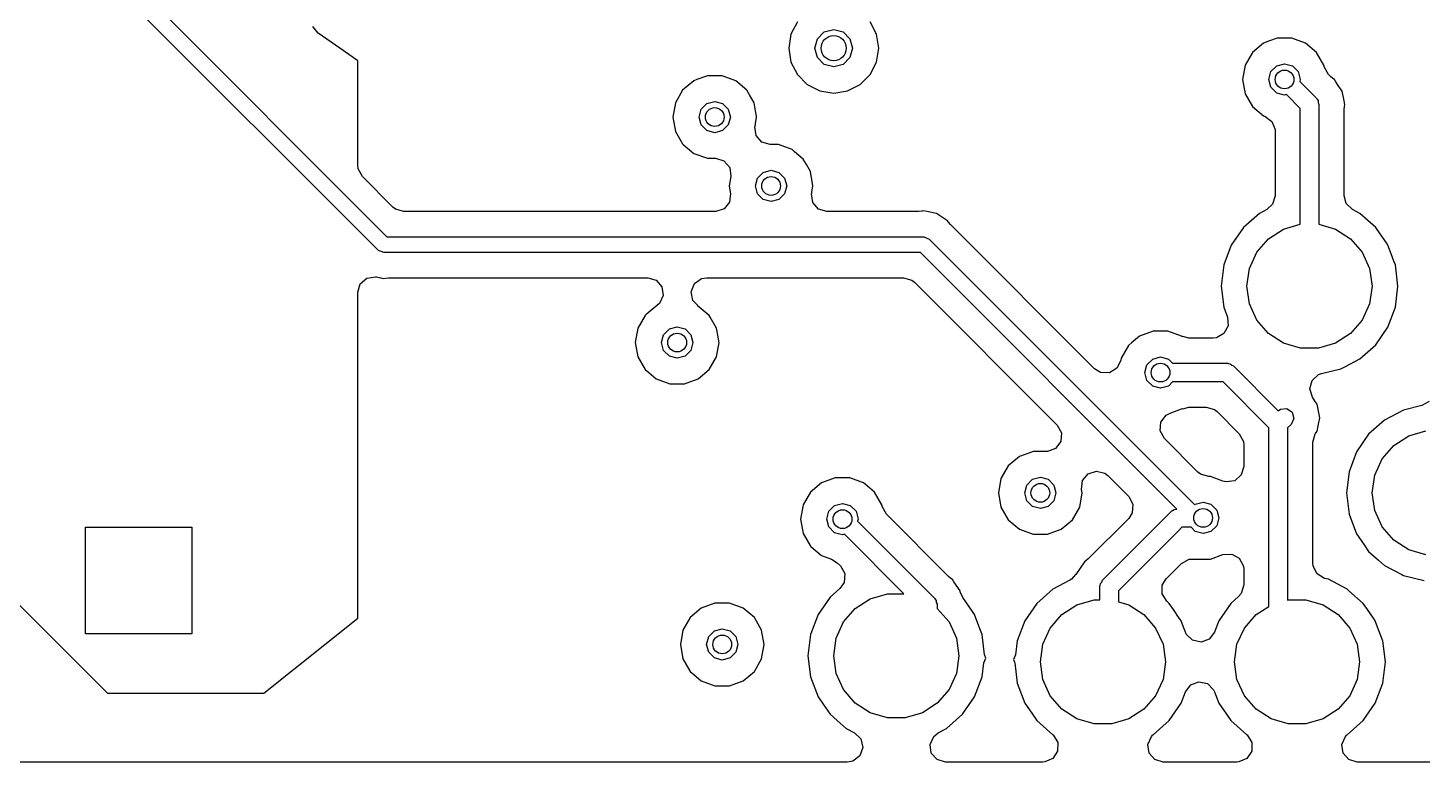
# Model space of a CAD drawing. Extents: x 4.55 to 6.09, y -4.28 to -3.52.
# Drawn here: x 5.1876 to 5.6259, y -4.2795 to -4.0487 of the extents above; entities that cross this region are included whole.
import ezdxf

# ---------------------------------------------------------------- set-up
doc = ezdxf.new("R2010")
doc.units = 0
doc.header["$MEASUREMENT"] = 0
doc.layers.add('BLACK', color=7, linetype='CONTINUOUS')

msp = doc.modelspace()

# ---------------------------------------------------------------- linework, layer by layer
at = {"layer": 'BLACK', "linetype": 'CONTINUOUS'}
for p, q in [((5.29768, -4.11864), (5.15807, -3.97903)), ((5.16234, -3.97623), (5.30048, -4.11437)), ((5.27887, -4.05043), (5.27715, -4.04829)), ((5.42951, -4.04681), (5.42751, -4.05075)), ((5.43583, -4.05217), (5.43799, -4.05)), ((5.43799, -4.05), (5.44094, -4.04921)), ((5.44094, -4.04921), (5.4439, -4.05)), ((5.4439, -4.05), (5.44606, -4.05217)), ((5.45438, -4.05075), (5.45238, -4.04681)), ((5.28565, -4.05512), (5.27887, -4.05043)), ((5.42751, -4.05075), (5.42681, -4.05512)), ((5.43504, -4.05512), (5.43583, -4.05217)), ((5.44606, -4.05217), (5.44685, -4.05512)), ((5.45508, -4.05512), (5.45438, -4.05075)), ((5.57609, -4.05355), (5.57259, -4.05649)), ((5.57799, -4.05286), (5.57609, -4.05355)), ((5.58039, -4.05199), (5.57799, -4.05286)), ((5.58496, -4.05199), (5.58039, -4.05199)), ((5.58926, -4.05355), (5.58496, -4.05199)), ((5.59277, -4.05649), (5.58926, -4.05355)), ((5.58926, -4.05355), (5.58926, -4.05355)), ((5.29134, -4.05906), (5.28565, -4.05512)), ((5.29134, -4.09204), (5.29134, -4.05906)), ((5.29134, -4.05906), (5.29134, -4.05906)), ((5.42681, -4.05512), (5.42681, -4.05512)), ((5.42681, -4.05512), (5.42751, -4.05948)), ((5.43583, -4.05807), (5.43504, -4.05512)), ((5.43799, -4.06023), (5.43583, -4.05807)), ((5.44606, -4.05807), (5.4439, -4.06023)), ((5.44685, -4.05512), (5.44606, -4.05807)), ((5.45438, -4.05948), (5.45508, -4.05512)), ((5.45508, -4.05512), (5.45508, -4.05512)), ((5.57259, -4.05649), (5.5703, -4.06046)), ((5.57259, -4.05649), (5.57259, -4.05649)), ((5.59506, -4.06046), (5.59277, -4.05649)), ((5.59277, -4.05649), (5.59277, -4.05649)), ((5.59277, -4.05649), (5.59277, -4.05649)), ((5.59277, -4.05649), (5.59277, -4.05649)), ((5.59277, -4.05649), (5.59277, -4.05649)), ((5.42751, -4.05948), (5.42951, -4.06342)), ((5.42951, -4.06342), (5.43264, -4.06655)), ((5.44094, -4.06102), (5.43799, -4.06023)), ((5.4439, -4.06023), (5.44094, -4.06102)), ((5.44925, -4.06655), (5.45238, -4.06342)), ((5.45238, -4.06342), (5.45438, -4.05948)), ((5.45438, -4.05948), (5.45438, -4.05948)), ((5.45438, -4.05948), (5.45438, -4.05948)), ((5.5703, -4.06046), (5.5695, -4.06496)), ((5.5703, -4.06046), (5.5703, -4.06046)), ((5.57776, -4.06496), (5.57842, -4.0625)), ((5.57842, -4.0625), (5.58022, -4.0607)), ((5.58022, -4.0607), (5.58268, -4.06004)), ((5.58268, -4.06004), (5.58514, -4.0607)), ((5.58514, -4.0607), (5.58694, -4.0625)), ((5.58694, -4.0625), (5.5876, -4.06496)), ((5.59512, -4.06081), (5.59506, -4.06046)), ((5.59506, -4.06046), (5.59506, -4.06046)), ((5.59516, -4.061), (5.59512, -4.06081)), ((5.59647, -4.06342), (5.59516, -4.061)), ((5.59713, -4.06407), (5.59647, -4.06342)), ((5.39696, -4.06536), (5.39345, -4.0683)), ((5.39792, -4.06501), (5.39696, -4.06536)), ((5.40126, -4.0638), (5.39792, -4.06501)), ((5.40583, -4.0638), (5.40126, -4.0638)), ((5.41013, -4.06536), (5.40583, -4.0638)), ((5.41079, -4.06592), (5.41013, -4.06536)), ((5.41363, -4.0683), (5.41079, -4.06592)), ((5.43264, -4.06655), (5.43658, -4.06856)), ((5.44531, -4.06856), (5.44925, -4.06655)), ((5.5695, -4.06496), (5.5695, -4.06496)), ((5.5695, -4.06496), (5.5703, -4.06947)), ((5.57842, -4.06742), (5.57776, -4.06496)), ((5.58022, -4.06922), (5.57842, -4.06742)), ((5.5876, -4.06496), (5.58744, -4.06555)), ((5.58744, -4.06555), (5.59264, -4.07075)), ((5.59787, -4.06468), (5.59713, -4.06407)), ((5.59837, -4.06501), (5.59787, -4.06468)), ((5.59884, -4.06572), (5.59837, -4.06501)), ((5.59837, -4.06501), (5.59837, -4.06501)), ((5.59837, -4.06501), (5.59837, -4.06501)), ((5.59837, -4.06501), (5.59837, -4.06501)), ((5.59957, -4.06681), (5.59884, -4.06572)), ((5.59884, -4.06572), (5.59884, -4.06572)), ((5.59884, -4.06572), (5.59884, -4.06572)), ((5.60077, -4.0686), (5.59957, -4.06681)), ((5.39345, -4.0683), (5.39117, -4.07227)), ((5.39345, -4.0683), (5.39345, -4.0683)), ((5.40108, -4.07251), (5.40354, -4.07185)), ((5.40354, -4.07185), (5.406, -4.07251)), ((5.41451, -4.06982), (5.41363, -4.0683)), ((5.41363, -4.0683), (5.41363, -4.0683)), ((5.41363, -4.0683), (5.41363, -4.0683)), ((5.41363, -4.0683), (5.41363, -4.0683)), ((5.41363, -4.0683), (5.41363, -4.0683)), ((5.41592, -4.07227), (5.41451, -4.06982)), ((5.43658, -4.06856), (5.44094, -4.06925)), ((5.44094, -4.06925), (5.44531, -4.06856)), ((5.44094, -4.06925), (5.44094, -4.06925)), ((5.44094, -4.06925), (5.44094, -4.06925)), ((5.44531, -4.06856), (5.44531, -4.06856)), ((5.44531, -4.06856), (5.44531, -4.06856)), ((5.5703, -4.06947), (5.5703, -4.06947)), ((5.5703, -4.06947), (5.57259, -4.07343)), ((5.58268, -4.06988), (5.58022, -4.06922)), ((5.58327, -4.06972), (5.58268, -4.06988)), ((5.5876, -4.07406), (5.58327, -4.06972)), ((5.59264, -4.07075), (5.59274, -4.0709)), ((5.59274, -4.0709), (5.59281, -4.07094)), ((5.59281, -4.07094), (5.59286, -4.07106)), ((5.59286, -4.07106), (5.59323, -4.07159)), ((5.59323, -4.07159), (5.59328, -4.07223)), ((5.60138, -4.0717), (5.60077, -4.0686)), ((5.60077, -4.0686), (5.60077, -4.0686)), ((5.60161, -4.07283), (5.60138, -4.0717)), ((5.60138, -4.0717), (5.60138, -4.0717)), ((5.39117, -4.07227), (5.39037, -4.07677)), ((5.39117, -4.07227), (5.39117, -4.07227)), ((5.39862, -4.07677), (5.39928, -4.07431)), ((5.39928, -4.07431), (5.40108, -4.07251)), ((5.406, -4.07251), (5.40781, -4.07431)), ((5.40781, -4.07431), (5.40846, -4.07677)), ((5.41637, -4.0748), (5.41592, -4.07227)), ((5.41667, -4.07651), (5.41637, -4.0748)), ((5.41672, -4.07677), (5.41667, -4.07651)), ((5.57259, -4.07343), (5.57259, -4.07343)), ((5.57259, -4.07343), (5.57474, -4.07523)), ((5.57474, -4.07523), (5.57609, -4.07637)), ((5.57609, -4.07637), (5.57649, -4.07651)), ((5.57649, -4.07651), (5.57871, -4.07815)), ((5.5876, -4.11048), (5.5876, -4.07406)), ((5.59328, -4.07223), (5.5935, -4.07283)), ((5.5935, -4.07283), (5.5935, -4.11048)), ((5.6014, -4.07438), (5.60149, -4.07343)), ((5.6014, -4.10152), (5.6014, -4.07438)), ((5.60149, -4.07343), (5.60161, -4.07283)), ((5.39037, -4.07677), (5.39037, -4.07677)), ((5.39037, -4.07677), (5.39117, -4.08128)), ((5.39928, -4.07923), (5.39862, -4.07677)), ((5.40108, -4.08103), (5.39928, -4.07923)), ((5.40781, -4.07923), (5.406, -4.08103)), ((5.40846, -4.07677), (5.40781, -4.07923)), ((5.41617, -4.07988), (5.4162, -4.07972)), ((5.41656, -4.0826), (5.41617, -4.07988)), ((5.4162, -4.07972), (5.41647, -4.07817)), ((5.41647, -4.07817), (5.41672, -4.07677)), ((5.57871, -4.07815), (5.57969, -4.08072)), ((5.57969, -4.08072), (5.5797, -4.0811)), ((5.39117, -4.08128), (5.39117, -4.08128)), ((5.39117, -4.08128), (5.39345, -4.08524)), ((5.39345, -4.08524), (5.39345, -4.08524)), ((5.39345, -4.08524), (5.39358, -4.08535)), ((5.39358, -4.08535), (5.39696, -4.08818)), ((5.40354, -4.08169), (5.40108, -4.08103)), ((5.406, -4.08103), (5.40354, -4.08169)), ((5.41836, -4.08468), (5.41656, -4.0826)), ((5.421, -4.08545), (5.41836, -4.08468)), ((5.5797, -4.0811), (5.5797, -4.10152)), ((5.39696, -4.08818), (5.40126, -4.08974)), ((5.40126, -4.08974), (5.40126, -4.08974)), ((5.40126, -4.08974), (5.4038, -4.08974)), ((5.4038, -4.08974), (5.40644, -4.09052)), ((5.42355, -4.08545), (5.421, -4.08545)), ((5.42785, -4.08702), (5.42355, -4.08545)), ((5.42861, -4.08766), (5.42785, -4.08702)), ((5.43135, -4.08996), (5.42861, -4.08766)), ((5.29145, -4.09308), (5.29134, -4.09204)), ((5.29277, -4.09549), (5.29145, -4.09308)), ((5.40644, -4.09052), (5.40824, -4.0926)), ((5.40824, -4.0926), (5.40863, -4.09532)), ((5.4188, -4.09416), (5.42126, -4.0935)), ((5.42126, -4.0935), (5.42372, -4.09416)), ((5.43235, -4.0917), (5.43135, -4.08996)), ((5.43135, -4.08996), (5.43135, -4.08996)), ((5.43364, -4.09392), (5.43235, -4.0917)), ((5.43443, -4.09843), (5.43364, -4.09392)), ((5.30232, -4.10505), (5.29277, -4.09549)), ((5.40861, -4.09547), (5.40809, -4.09843)), ((5.40809, -4.09843), (5.40843, -4.10038)), ((5.40863, -4.09532), (5.40861, -4.09547)), ((5.41634, -4.09843), (5.417, -4.09596)), ((5.417, -4.10089), (5.41634, -4.09843)), ((5.417, -4.09596), (5.4188, -4.09416)), ((5.42372, -4.09416), (5.42552, -4.09596)), ((5.42552, -4.09596), (5.42618, -4.09843)), ((5.42618, -4.09843), (5.42552, -4.10089)), ((5.43409, -4.10038), (5.43443, -4.09843)), ((5.4085, -4.10075), (5.40819, -4.10348)), ((5.40843, -4.10038), (5.4085, -4.10075)), ((5.4188, -4.10269), (5.417, -4.10089)), ((5.42126, -4.10335), (5.4188, -4.10269)), ((5.42372, -4.10269), (5.42126, -4.10335)), ((5.42552, -4.10089), (5.42372, -4.10269)), ((5.434, -4.1009), (5.43402, -4.10075)), ((5.43439, -4.10362), (5.434, -4.1009)), ((5.43402, -4.10075), (5.43409, -4.10038)), ((5.5797, -4.10152), (5.57893, -4.10416)), ((5.60203, -4.10393), (5.6014, -4.10152)), ((5.30313, -4.1057), (5.30232, -4.10505)), ((5.30577, -4.10648), (5.30313, -4.1057)), ((5.40369, -4.10648), (5.30577, -4.10648)), ((5.40384, -4.10647), (5.40369, -4.10648)), ((5.40646, -4.10562), (5.40384, -4.10647)), ((5.40819, -4.10348), (5.40646, -4.10562)), ((5.43619, -4.1057), (5.43439, -4.10362)), ((5.43883, -4.10648), (5.43619, -4.1057)), ((5.46773, -4.10648), (5.43883, -4.10648)), ((5.46868, -4.10638), (5.46773, -4.10648)), ((5.46888, -4.10634), (5.46868, -4.10638)), ((5.46923, -4.10627), (5.46888, -4.10634)), ((5.47026, -4.10648), (5.46923, -4.10627)), ((5.46923, -4.10627), (5.46923, -4.10627)), ((5.47329, -4.10708), (5.47026, -4.10648)), ((5.47026, -4.10648), (5.47026, -4.10648)), ((5.47673, -4.10938), (5.47329, -4.10708)), ((5.47329, -4.10708), (5.47329, -4.10708)), ((5.57477, -4.10706), (5.57141, -4.11003)), ((5.57709, -4.10584), (5.57477, -4.10706)), ((5.57893, -4.10416), (5.57709, -4.10584)), ((5.60401, -4.10584), (5.60203, -4.10393)), ((5.60633, -4.10706), (5.60401, -4.10584)), ((5.61135, -4.1115), (5.60633, -4.10706)), ((5.47703, -4.10983), (5.47673, -4.10938)), ((5.47673, -4.10938), (5.47673, -4.10938)), ((5.47704, -4.10984), (5.47703, -4.10983)), ((5.47765, -4.11058), (5.47704, -4.10984)), ((5.52294, -4.15588), (5.47765, -4.11058)), ((5.56976, -4.1115), (5.56595, -4.11701)), ((5.57141, -4.11003), (5.56976, -4.1115)), ((5.58237, -4.11202), (5.5876, -4.11048)), ((5.5935, -4.11048), (5.59873, -4.11202)), ((5.61271, -4.11347), (5.61135, -4.1115)), ((5.30048, -4.11437), (5.46923, -4.11437)), ((5.46923, -4.11437), (5.471, -4.1151)), ((5.471, -4.1151), (5.55451, -4.19861)), ((5.57399, -4.11928), (5.57766, -4.11504)), ((5.57766, -4.11504), (5.58237, -4.11202)), ((5.59873, -4.11202), (5.60344, -4.11504)), ((5.60344, -4.11504), (5.60711, -4.11928)), ((5.61469, -4.11635), (5.61271, -4.11347)), ((5.29783, -4.1187), (5.29768, -4.11864)), ((5.29945, -4.11937), (5.29783, -4.1187)), ((5.4682, -4.11937), (5.29945, -4.11937)), ((5.54879, -4.19996), (5.4682, -4.11937)), ((5.56595, -4.11701), (5.56358, -4.12327)), ((5.57166, -4.12438), (5.57399, -4.11928)), ((5.60711, -4.11928), (5.60944, -4.12438)), ((5.61515, -4.11701), (5.61469, -4.11635)), ((5.6162, -4.11978), (5.61515, -4.11701)), ((5.61707, -4.12207), (5.6162, -4.11978)), ((5.56358, -4.12327), (5.56277, -4.12992)), ((5.56358, -4.12327), (5.56358, -4.12327)), ((5.57087, -4.12992), (5.57166, -4.12438)), ((5.60944, -4.12438), (5.61024, -4.12992)), ((5.61753, -4.12327), (5.61707, -4.12207)), ((5.61833, -4.12992), (5.61753, -4.12327)), ((5.29134, -4.1318), (5.29211, -4.12916)), ((5.29211, -4.12916), (5.29419, -4.12736)), ((5.29419, -4.12736), (5.29692, -4.12697)), ((5.29692, -4.12697), (5.29717, -4.12701)), ((5.29717, -4.12701), (5.29842, -4.12726)), ((5.29842, -4.12726), (5.29842, -4.12726)), ((5.29842, -4.12726), (5.29866, -4.12731)), ((5.29866, -4.12731), (5.29866, -4.12731)), ((5.29866, -4.12731), (5.29945, -4.12747)), ((5.29945, -4.12747), (5.3, -4.12736)), ((5.3, -4.12736), (5.30095, -4.12726)), ((5.30095, -4.12726), (5.38246, -4.12726)), ((5.38246, -4.12726), (5.3851, -4.12804)), ((5.3851, -4.12804), (5.3869, -4.13012)), ((5.39615, -4.13168), (5.39717, -4.12913)), ((5.39717, -4.12913), (5.39941, -4.12753)), ((5.39941, -4.12753), (5.40101, -4.12726)), ((5.40101, -4.12726), (5.4629, -4.12726)), ((5.4629, -4.12726), (5.46554, -4.12804)), ((5.46554, -4.12804), (5.46636, -4.12869)), ((5.46636, -4.12869), (5.51124, -4.17358)), ((5.29134, -4.23425), (5.29134, -4.1318)), ((5.38729, -4.13284), (5.38615, -4.13534)), ((5.3869, -4.13012), (5.38729, -4.13284)), ((5.39667, -4.13438), (5.39615, -4.13168)), ((5.56277, -4.12992), (5.56358, -4.13657)), ((5.57166, -4.13547), (5.57087, -4.12992)), ((5.61024, -4.12992), (5.60944, -4.13547)), ((5.61753, -4.13657), (5.61833, -4.12992)), ((5.38515, -4.13623), (5.38203, -4.13884)), ((5.38547, -4.13596), (5.38515, -4.13623)), ((5.38515, -4.13623), (5.38515, -4.13623)), ((5.38615, -4.13534), (5.38544, -4.13592)), ((5.38544, -4.13592), (5.38547, -4.13596)), ((5.39807, -4.13586), (5.39667, -4.13438)), ((5.39799, -4.13596), (5.39807, -4.13586)), ((5.40182, -4.13917), (5.39799, -4.13596)), ((5.56358, -4.13657), (5.56358, -4.13657)), ((5.56358, -4.13657), (5.56474, -4.13963)), ((5.57399, -4.14056), (5.57166, -4.13547)), ((5.60944, -4.13547), (5.60711, -4.14056)), ((5.61515, -4.14283), (5.61753, -4.13657)), ((5.38164, -4.13917), (5.37935, -4.14313)), ((5.38203, -4.13884), (5.38164, -4.13917)), ((5.38164, -4.13917), (5.38164, -4.13917)), ((5.40209, -4.13963), (5.40182, -4.13917)), ((5.40182, -4.13917), (5.40182, -4.13917)), ((5.40182, -4.13917), (5.40182, -4.13917)), ((5.40182, -4.13917), (5.40182, -4.13917)), ((5.40182, -4.13917), (5.40182, -4.13917)), ((5.40411, -4.14313), (5.40209, -4.13963)), ((5.56474, -4.13963), (5.56495, -4.14237)), ((5.57766, -4.1448), (5.57399, -4.14056)), ((5.60711, -4.14056), (5.60344, -4.1448)), ((5.37935, -4.14313), (5.37856, -4.14764)), ((5.37935, -4.14313), (5.37935, -4.14313)), ((5.38681, -4.14764), (5.38747, -4.14518)), ((5.38747, -4.14518), (5.38927, -4.14338)), ((5.38927, -4.14338), (5.39173, -4.14272)), ((5.39173, -4.14272), (5.39419, -4.14338)), ((5.39419, -4.14338), (5.39599, -4.14518)), ((5.39599, -4.14518), (5.39665, -4.14764)), ((5.40459, -4.14582), (5.40411, -4.14313)), ((5.40483, -4.14721), (5.40459, -4.14582)), ((5.53711, -4.14568), (5.53461, -4.14778)), ((5.54141, -4.14411), (5.53711, -4.14568)), ((5.54599, -4.14411), (5.54141, -4.14411)), ((5.55029, -4.14568), (5.54599, -4.14411)), ((5.55069, -4.14582), (5.55029, -4.14568)), ((5.55029, -4.14568), (5.55029, -4.14568)), ((5.55072, -4.14574), (5.55069, -4.14582)), ((5.55257, -4.14624), (5.55072, -4.14574)), ((5.56017, -4.14624), (5.55257, -4.14624)), ((5.56124, -4.14612), (5.56017, -4.14624)), ((5.56364, -4.14479), (5.56124, -4.14612)), ((5.56495, -4.14237), (5.56364, -4.14479)), ((5.58237, -4.14783), (5.57766, -4.1448)), ((5.60344, -4.1448), (5.59873, -4.14783)), ((5.61135, -4.14834), (5.61515, -4.14283)), ((5.37856, -4.14764), (5.37856, -4.14764)), ((5.37856, -4.14764), (5.37935, -4.15214)), ((5.38747, -4.1501), (5.38681, -4.14764)), ((5.38927, -4.1519), (5.38747, -4.1501)), ((5.39599, -4.1501), (5.39419, -4.1519)), ((5.39665, -4.14764), (5.39599, -4.1501)), ((5.40411, -4.15214), (5.4049, -4.14764)), ((5.4049, -4.14764), (5.40483, -4.14721)), ((5.53361, -4.14862), (5.53132, -4.15258)), ((5.53461, -4.14778), (5.53361, -4.14862)), ((5.53361, -4.14862), (5.53361, -4.14862)), ((5.58775, -4.14941), (5.58237, -4.14783)), ((5.59335, -4.14941), (5.58775, -4.14941)), ((5.59873, -4.14783), (5.59335, -4.14941)), ((5.60633, -4.15278), (5.61135, -4.14834)), ((5.37935, -4.15214), (5.37935, -4.15214)), ((5.37935, -4.15214), (5.38164, -4.1561)), ((5.39173, -4.15256), (5.38927, -4.1519)), ((5.39419, -4.1519), (5.39173, -4.15256)), ((5.40182, -4.15611), (5.40411, -4.15214)), ((5.5312, -4.15328), (5.52998, -4.15574)), ((5.53132, -4.15258), (5.5312, -4.15328)), ((5.53132, -4.15258), (5.53132, -4.15258)), ((5.53878, -4.15709), (5.53944, -4.15463)), ((5.53944, -4.15463), (5.54124, -4.15282)), ((5.54124, -4.15282), (5.5437, -4.15217)), ((5.5437, -4.15217), (5.54616, -4.15282)), ((5.54616, -4.15282), (5.54747, -4.15413)), ((5.54747, -4.15413), (5.56457, -4.15413)), ((5.56457, -4.15413), (5.56475, -4.15417)), ((5.56475, -4.15417), (5.56482, -4.15415)), ((5.56482, -4.15415), (5.56494, -4.1542)), ((5.56494, -4.1542), (5.56558, -4.15431)), ((5.56558, -4.15431), (5.56607, -4.15473)), ((5.56607, -4.15473), (5.56665, -4.155)), ((5.56665, -4.155), (5.58073, -4.16907)), ((5.6004, -4.1559), (5.60187, -4.15513)), ((5.60187, -4.15513), (5.60633, -4.15278)), ((5.60633, -4.15278), (5.60633, -4.15278)), ((5.60633, -4.15278), (5.60633, -4.15278)), ((5.38164, -4.1561), (5.38164, -4.15611)), ((5.38164, -4.15611), (5.38281, -4.15709)), ((5.38281, -4.15709), (5.38515, -4.15905)), ((5.38515, -4.15905), (5.38944, -4.16061)), ((5.39402, -4.16061), (5.39832, -4.15905)), ((5.39832, -4.15905), (5.40182, -4.15611)), ((5.52487, -4.15707), (5.52294, -4.15588)), ((5.52762, -4.15715), (5.52487, -4.15707)), ((5.52998, -4.15574), (5.52762, -4.15715)), ((5.53944, -4.15955), (5.53878, -4.15709)), ((5.54124, -4.16135), (5.53944, -4.15955)), ((5.59061, -4.16222), (5.59134, -4.15957)), ((5.59134, -4.15957), (5.59339, -4.15773)), ((5.59339, -4.15773), (5.59433, -4.15739)), ((5.59433, -4.15739), (5.6004, -4.1559)), ((5.38944, -4.16061), (5.38944, -4.16061)), ((5.38944, -4.16061), (5.39402, -4.16061)), ((5.39402, -4.16061), (5.39402, -4.16061)), ((5.5437, -4.16201), (5.54124, -4.16135)), ((5.54616, -4.16135), (5.5437, -4.16201)), ((5.54747, -4.16004), (5.54616, -4.16135)), ((5.56334, -4.16004), (5.54747, -4.16004)), ((5.57776, -4.17445), (5.56334, -4.16004)), ((5.59144, -4.16485), (5.59061, -4.16222)), ((5.54669, -4.1698), (5.55029, -4.16849)), ((5.55029, -4.16849), (5.55069, -4.16835)), ((5.55029, -4.16849), (5.55029, -4.16849)), ((5.55069, -4.16835), (5.55072, -4.16843)), ((5.55072, -4.16843), (5.55257, -4.16793)), ((5.55257, -4.16793), (5.55805, -4.16793)), ((5.55805, -4.16793), (5.56069, -4.16871)), ((5.58073, -4.16907), (5.58143, -4.16858)), ((5.58143, -4.16858), (5.58344, -4.16841)), ((5.58344, -4.16841), (5.5851, -4.16957)), ((5.59233, -4.16618), (5.59144, -4.16485)), ((5.59289, -4.16703), (5.59233, -4.16618)), ((5.59374, -4.17126), (5.59289, -4.16703)), ((5.59289, -4.16703), (5.59289, -4.16703)), ((5.62589, -4.16747), (5.62007, -4.16891)), ((5.62817, -4.16618), (5.62589, -4.16747)), ((5.54359, -4.17543), (5.54378, -4.17269)), ((5.54378, -4.17269), (5.54543, -4.17048)), ((5.54543, -4.17048), (5.54669, -4.1698)), ((5.56069, -4.16871), (5.5615, -4.16936)), ((5.5615, -4.16936), (5.56843, -4.17629)), ((5.58562, -4.17152), (5.58477, -4.17335)), ((5.5851, -4.16957), (5.58562, -4.17152)), ((5.59322, -4.17385), (5.59374, -4.17126)), ((5.59374, -4.17126), (5.59374, -4.17126)), ((5.61414, -4.17202), (5.60913, -4.17646)), ((5.62007, -4.16891), (5.61414, -4.17202)), ((5.51124, -4.17358), (5.51256, -4.17599)), ((5.51256, -4.17599), (5.51236, -4.17873)), ((5.54491, -4.17784), (5.54359, -4.17543)), ((5.56843, -4.17629), (5.56975, -4.17871)), ((5.57776, -4.23056), (5.57776, -4.17445)), ((5.58477, -4.17335), (5.58366, -4.17445)), ((5.58366, -4.17445), (5.58366, -4.22859)), ((5.59156, -4.17898), (5.59233, -4.17634)), ((5.59233, -4.17634), (5.59238, -4.17627)), ((5.59238, -4.17627), (5.59289, -4.17549)), ((5.59289, -4.17549), (5.59322, -4.17385)), ((5.60913, -4.17646), (5.60532, -4.18197)), ((5.61703, -4.18), (5.62174, -4.17698)), ((5.62174, -4.17698), (5.62712, -4.1754)), ((5.51071, -4.18094), (5.50814, -4.1819)), ((5.51236, -4.17873), (5.51071, -4.18094)), ((5.55541, -4.18835), (5.54491, -4.17784)), ((5.56975, -4.17871), (5.56986, -4.17974)), ((5.56986, -4.17974), (5.56986, -4.18663)), ((5.59156, -4.21702), (5.59156, -4.17898)), ((5.61336, -4.18424), (5.61703, -4.18)), ((5.49932, -4.18347), (5.49581, -4.18641)), ((5.50345, -4.18197), (5.49932, -4.18347)), ((5.50362, -4.18191), (5.50345, -4.18197)), ((5.50779, -4.18191), (5.50362, -4.18191)), ((5.50814, -4.1819), (5.50779, -4.18191)), ((5.60532, -4.18197), (5.60295, -4.18823)), ((5.61103, -4.18934), (5.61336, -4.18424)), ((5.44141, -4.19018), (5.43711, -4.19174)), ((5.44599, -4.19018), (5.44141, -4.19018)), ((5.45029, -4.19174), (5.44599, -4.19018)), ((5.49353, -4.19038), (5.49273, -4.19488)), ((5.49581, -4.18641), (5.49353, -4.19038)), ((5.49353, -4.19038), (5.49353, -4.19038)), ((5.49581, -4.18641), (5.49581, -4.18641)), ((5.50344, -4.19062), (5.50591, -4.18996)), ((5.50591, -4.18996), (5.50837, -4.19062)), ((5.51919, -4.19105), (5.52092, -4.18891)), ((5.52092, -4.18891), (5.52354, -4.18805)), ((5.52354, -4.18805), (5.5262, -4.18874)), ((5.5262, -4.18874), (5.52714, -4.18948)), ((5.52714, -4.18948), (5.53369, -4.19603)), ((5.55623, -4.18901), (5.55541, -4.18835)), ((5.55887, -4.18978), (5.55623, -4.18901)), ((5.55937, -4.18978), (5.55887, -4.18978)), ((5.56331, -4.19122), (5.55937, -4.18978)), ((5.55937, -4.18978), (5.55937, -4.18978)), ((5.56909, -4.18927), (5.56701, -4.19107)), ((5.56986, -4.18663), (5.56909, -4.18927)), ((5.60295, -4.18823), (5.60214, -4.19488)), ((5.60295, -4.18823), (5.60295, -4.18823)), ((5.61024, -4.19488), (5.61103, -4.18934)), ((5.43361, -4.19468), (5.43132, -4.19864)), ((5.43425, -4.19415), (5.43361, -4.19468)), ((5.43361, -4.19468), (5.43361, -4.19468)), ((5.43711, -4.19174), (5.43425, -4.19415)), ((5.4508, -4.19217), (5.45029, -4.19174)), ((5.45379, -4.19468), (5.4508, -4.19217)), ((5.45608, -4.19864), (5.45379, -4.19468)), ((5.45379, -4.19468), (5.45379, -4.19468)), ((5.45379, -4.19468), (5.45379, -4.19468)), ((5.45379, -4.19468), (5.45379, -4.19468)), ((5.45379, -4.19468), (5.45379, -4.19468)), ((5.49273, -4.19488), (5.49273, -4.19488)), ((5.49273, -4.19488), (5.49353, -4.19939)), ((5.50098, -4.19488), (5.50164, -4.19242)), ((5.50164, -4.19734), (5.50098, -4.19488)), ((5.50164, -4.19242), (5.50344, -4.19062)), ((5.50837, -4.19062), (5.51017, -4.19242)), ((5.51017, -4.19242), (5.51083, -4.19488)), ((5.51083, -4.19488), (5.51017, -4.19734)), ((5.51828, -4.19939), (5.51908, -4.19488)), ((5.51888, -4.19378), (5.51919, -4.19105)), ((5.51908, -4.19488), (5.51888, -4.19378)), ((5.56429, -4.19146), (5.56331, -4.19122)), ((5.56701, -4.19107), (5.56429, -4.19146)), ((5.60214, -4.19488), (5.60295, -4.20153)), ((5.61103, -4.20043), (5.61024, -4.19488)), ((5.43132, -4.19864), (5.43053, -4.20315)), ((5.43132, -4.19864), (5.43132, -4.19864)), ((5.43944, -4.20069), (5.44124, -4.19889)), ((5.44124, -4.19889), (5.4437, -4.19823)), ((5.4437, -4.19823), (5.44616, -4.19889)), ((5.44616, -4.19889), (5.44796, -4.20069)), ((5.45614, -4.199), (5.45608, -4.19864)), ((5.45608, -4.19864), (5.45608, -4.19864)), ((5.45618, -4.19919), (5.45614, -4.199)), ((5.4575, -4.20161), (5.45618, -4.19919)), ((5.50344, -4.19914), (5.50164, -4.19734)), ((5.50591, -4.1998), (5.50344, -4.19914)), ((5.50837, -4.19914), (5.50591, -4.1998)), ((5.51017, -4.19734), (5.50837, -4.19914)), ((5.53369, -4.19603), (5.53501, -4.19845)), ((5.53501, -4.19845), (5.53482, -4.20119)), ((5.55451, -4.19861), (5.55463, -4.19849)), ((5.55463, -4.19849), (5.55709, -4.19783)), ((5.55709, -4.19783), (5.55955, -4.19849)), ((5.55955, -4.19849), (5.56135, -4.2003)), ((5.43053, -4.20315), (5.43053, -4.20315)), ((5.43053, -4.20315), (5.43132, -4.20765)), ((5.43878, -4.20315), (5.43944, -4.20069)), ((5.43944, -4.20561), (5.43878, -4.20315)), ((5.44796, -4.20069), (5.44862, -4.20315)), ((5.44862, -4.20315), (5.44846, -4.20374)), ((5.47705, -4.22116), (5.4575, -4.20161)), ((5.49353, -4.19939), (5.49353, -4.19939)), ((5.49353, -4.19939), (5.49581, -4.20335)), ((5.49581, -4.20335), (5.49581, -4.20335)), ((5.49581, -4.20335), (5.49581, -4.20335)), ((5.49581, -4.20335), (5.49932, -4.20629)), ((5.51249, -4.20629), (5.516, -4.20335)), ((5.516, -4.20335), (5.51828, -4.19939)), ((5.53369, -4.20293), (5.52098, -4.21564)), ((5.52547, -4.22232), (5.54516, -4.20264)), ((5.53482, -4.20119), (5.53369, -4.20293)), ((5.54516, -4.20264), (5.54712, -4.20067)), ((5.54712, -4.20067), (5.54727, -4.20056)), ((5.54727, -4.20056), (5.54731, -4.20049)), ((5.54731, -4.20049), (5.54744, -4.20045)), ((5.54744, -4.20045), (5.54796, -4.20008)), ((5.54796, -4.20008), (5.54861, -4.20002)), ((5.54861, -4.20002), (5.54879, -4.19996)), ((5.56135, -4.2003), (5.56201, -4.20276)), ((5.56201, -4.20276), (5.56135, -4.20522)), ((5.60295, -4.20153), (5.60295, -4.20153)), ((5.60295, -4.20153), (5.60532, -4.20779)), ((5.61336, -4.20552), (5.61103, -4.20043)), ((5.20571, -4.23917), (5.20571, -4.20571)), ((5.20571, -4.20571), (5.23917, -4.20571)), ((5.23917, -4.20571), (5.23917, -4.23917)), ((5.43132, -4.20765), (5.43132, -4.20765)), ((5.43132, -4.20765), (5.43361, -4.21162)), ((5.44124, -4.20741), (5.43944, -4.20561)), ((5.4437, -4.20807), (5.44124, -4.20741)), ((5.44429, -4.20791), (5.4437, -4.20807)), ((5.46295, -4.22658), (5.44429, -4.20791)), ((5.44846, -4.20374), (5.47256, -4.22783)), ((5.49932, -4.20629), (5.50362, -4.20785)), ((5.50362, -4.20785), (5.50362, -4.20785)), ((5.50362, -4.20785), (5.50819, -4.20785)), ((5.50819, -4.20785), (5.51249, -4.20629)), ((5.50819, -4.20785), (5.50819, -4.20785)), ((5.54933, -4.20681), (5.53051, -4.22563)), ((5.55044, -4.20571), (5.54933, -4.20681)), ((5.55332, -4.20571), (5.55044, -4.20571)), ((5.55463, -4.20702), (5.55332, -4.20571)), ((5.55709, -4.20768), (5.55463, -4.20702)), ((5.55955, -4.20702), (5.55709, -4.20768)), ((5.56135, -4.20522), (5.55955, -4.20702)), ((5.60532, -4.20779), (5.60769, -4.21122)), ((5.61703, -4.20976), (5.61336, -4.20552)), ((5.43361, -4.21162), (5.43361, -4.21162)), ((5.43361, -4.21162), (5.43374, -4.21173)), ((5.43374, -4.21173), (5.43711, -4.21456)), ((5.60769, -4.21122), (5.60913, -4.2133)), ((5.62174, -4.21279), (5.61703, -4.20976)), ((5.43711, -4.21456), (5.44027, -4.21571)), ((5.44027, -4.21571), (5.44205, -4.21684)), ((5.44205, -4.21684), (5.44307, -4.21786)), ((5.51974, -4.21659), (5.51707, -4.22058)), ((5.52024, -4.21625), (5.51974, -4.21659)), ((5.51974, -4.21659), (5.51974, -4.21659)), ((5.52098, -4.21564), (5.52024, -4.21625)), ((5.55027, -4.21704), (5.55268, -4.21572)), ((5.55268, -4.21572), (5.55456, -4.21569)), ((5.55456, -4.21569), (5.5548, -4.21573)), ((5.5548, -4.21573), (5.5548, -4.21573)), ((5.5548, -4.21573), (5.5548, -4.21573)), ((5.5548, -4.21573), (5.55937, -4.21573)), ((5.55937, -4.21573), (5.56331, -4.2143)), ((5.55937, -4.21573), (5.55937, -4.21573)), ((5.56331, -4.2143), (5.56606, -4.21412)), ((5.56606, -4.21412), (5.56846, -4.21546)), ((5.56846, -4.21546), (5.56976, -4.21788)), ((5.60913, -4.2133), (5.61226, -4.21608)), ((5.61226, -4.21608), (5.61414, -4.21775)), ((5.62712, -4.21437), (5.62174, -4.21279)), ((5.44307, -4.21786), (5.44439, -4.22027)), ((5.44439, -4.22027), (5.44419, -4.22302)), ((5.47779, -4.22176), (5.47705, -4.22116)), ((5.51696, -4.2205), (5.51574, -4.22201)), ((5.51707, -4.22058), (5.51696, -4.2205)), ((5.54545, -4.22186), (5.55027, -4.21704)), ((5.56976, -4.21788), (5.56986, -4.21888)), ((5.56986, -4.21888), (5.56986, -4.22383)), ((5.59164, -4.21793), (5.59156, -4.21702)), ((5.59289, -4.22038), (5.59164, -4.21793)), ((5.59527, -4.22176), (5.59289, -4.22038)), ((5.61414, -4.21775), (5.61953, -4.22058)), ((5.61953, -4.22058), (5.62007, -4.22086)), ((5.62007, -4.22086), (5.62657, -4.22246)), ((5.17717, -4.22244), (5.2126, -4.25787)), ((5.44286, -4.22496), (5.43984, -4.22764)), ((5.44419, -4.22302), (5.44286, -4.22496)), ((5.47829, -4.2221), (5.47779, -4.22176)), ((5.47876, -4.22281), (5.47829, -4.2221)), ((5.47829, -4.2221), (5.47829, -4.2221)), ((5.47829, -4.2221), (5.47829, -4.2221)), ((5.48069, -4.22569), (5.47876, -4.22281)), ((5.47876, -4.22281), (5.47876, -4.22281)), ((5.50981, -4.22517), (5.5048, -4.22961)), ((5.51523, -4.22232), (5.50981, -4.22517)), ((5.51574, -4.22201), (5.51523, -4.22232)), ((5.52461, -4.22441), (5.52464, -4.22423)), ((5.52461, -4.22855), (5.52461, -4.22441)), ((5.52462, -4.22415), (5.52467, -4.22403)), ((5.52464, -4.22423), (5.52462, -4.22415)), ((5.52467, -4.22403), (5.52478, -4.2234)), ((5.52478, -4.2234), (5.5252, -4.22291)), ((5.5252, -4.22291), (5.52547, -4.22232)), ((5.53051, -4.22563), (5.53051, -4.22917)), ((5.5442, -4.22664), (5.54423, -4.22389)), ((5.54423, -4.22389), (5.54545, -4.22186)), ((5.56986, -4.22383), (5.56909, -4.22647)), ((5.59647, -4.22206), (5.59527, -4.22176)), ((5.6024, -4.22517), (5.59647, -4.22206)), ((5.60292, -4.22564), (5.6024, -4.22517)), ((5.60741, -4.22961), (5.60292, -4.22564)), ((5.40362, -4.22955), (5.39932, -4.23111)), ((5.40819, -4.22955), (5.40362, -4.22955)), ((5.41249, -4.23111), (5.40819, -4.22955)), ((5.43984, -4.22764), (5.43603, -4.23315)), ((5.44774, -4.23119), (5.45245, -4.22816)), ((5.45245, -4.22816), (5.45783, -4.22658)), ((5.45783, -4.22658), (5.46295, -4.22658)), ((5.47256, -4.22783), (5.47267, -4.22798)), ((5.47267, -4.22798), (5.47273, -4.22802)), ((5.47273, -4.22802), (5.47278, -4.22815)), ((5.47278, -4.22815), (5.47315, -4.22867)), ((5.47315, -4.22867), (5.4732, -4.22932)), ((5.4732, -4.22932), (5.47343, -4.22992)), ((5.47343, -4.22992), (5.47343, -4.23112)), ((5.48074, -4.22594), (5.48069, -4.22569)), ((5.48069, -4.22569), (5.48069, -4.22569)), ((5.48069, -4.22569), (5.48069, -4.22569)), ((5.48151, -4.22777), (5.48074, -4.22594)), ((5.48453, -4.23214), (5.48151, -4.22777)), ((5.5048, -4.22961), (5.50099, -4.23512)), ((5.51741, -4.23013), (5.52279, -4.22855)), ((5.52279, -4.22855), (5.52461, -4.22855)), ((5.53051, -4.22917), (5.53377, -4.23013)), ((5.54566, -4.22897), (5.5442, -4.22664)), ((5.54639, -4.22961), (5.54566, -4.22897)), ((5.54774, -4.23158), (5.54639, -4.22961)), ((5.56582, -4.22961), (5.56201, -4.23512)), ((5.56822, -4.22748), (5.56582, -4.22961)), ((5.56909, -4.22647), (5.56822, -4.22748)), ((5.58366, -4.22859), (5.58381, -4.22855)), ((5.58381, -4.22855), (5.58942, -4.22855)), ((5.58942, -4.22855), (5.59479, -4.23013)), ((5.60877, -4.23158), (5.60741, -4.22961)), ((5.281, -4.24252), (5.29134, -4.23425)), ((5.39581, -4.23405), (5.39353, -4.23801)), ((5.39639, -4.23357), (5.39581, -4.23405)), ((5.39581, -4.23405), (5.39581, -4.23405)), ((5.39932, -4.23111), (5.39639, -4.23357)), ((5.416, -4.23405), (5.41249, -4.23111)), ((5.41249, -4.23111), (5.41249, -4.23111)), ((5.41611, -4.23425), (5.416, -4.23405)), ((5.416, -4.23405), (5.416, -4.23405)), ((5.416, -4.23405), (5.416, -4.23405)), ((5.416, -4.23405), (5.416, -4.23405)), ((5.416, -4.23405), (5.416, -4.23405)), ((5.41828, -4.23801), (5.41611, -4.23425)), ((5.43603, -4.23315), (5.43366, -4.23941)), ((5.44407, -4.23542), (5.44774, -4.23119)), ((5.47343, -4.23112), (5.47352, -4.23119)), ((5.47352, -4.23119), (5.47719, -4.23542)), ((5.48523, -4.23315), (5.48453, -4.23214)), ((5.48598, -4.23512), (5.48523, -4.23315)), ((5.50903, -4.23739), (5.5127, -4.23315)), ((5.5127, -4.23315), (5.51741, -4.23013)), ((5.53377, -4.23013), (5.53848, -4.23315)), ((5.53848, -4.23315), (5.54215, -4.23739)), ((5.54959, -4.23425), (5.54774, -4.23158)), ((5.55019, -4.23512), (5.54959, -4.23425)), ((5.57005, -4.23739), (5.57372, -4.23315)), ((5.57372, -4.23315), (5.57776, -4.23056)), ((5.59479, -4.23013), (5.59951, -4.23315)), ((5.59951, -4.23315), (5.60317, -4.23739)), ((5.61061, -4.23425), (5.60877, -4.23158)), ((5.61121, -4.23512), (5.61061, -4.23425)), ((5.39353, -4.23801), (5.39273, -4.24252)), ((5.39353, -4.23801), (5.39353, -4.23801)), ((5.40164, -4.24006), (5.40344, -4.23826)), ((5.40344, -4.23826), (5.40591, -4.2376)), ((5.40591, -4.2376), (5.40837, -4.23826)), ((5.40837, -4.23826), (5.41017, -4.24006)), ((5.41908, -4.24252), (5.41828, -4.23801)), ((5.44174, -4.24052), (5.44407, -4.23542)), ((5.47719, -4.23542), (5.47952, -4.24052)), ((5.48732, -4.23868), (5.48598, -4.23512)), ((5.4876, -4.23941), (5.48732, -4.23868)), ((5.50099, -4.23512), (5.49862, -4.24138)), ((5.5067, -4.24249), (5.50903, -4.23739)), ((5.54215, -4.23739), (5.54448, -4.24249)), ((5.55094, -4.23709), (5.55019, -4.23512)), ((5.55154, -4.23868), (5.55094, -4.23709)), ((5.5518, -4.23926), (5.55154, -4.23868)), ((5.56067, -4.23868), (5.55901, -4.24087)), ((5.56201, -4.23512), (5.56067, -4.23868)), ((5.56773, -4.24249), (5.57005, -4.23739)), ((5.60317, -4.23739), (5.6055, -4.24249)), ((5.61196, -4.23709), (5.61121, -4.23512)), ((5.61352, -4.24121), (5.61196, -4.23709)), ((5.23917, -4.23917), (5.20571, -4.23917)), ((5.26181, -4.25787), (5.281, -4.24252)), ((5.39273, -4.24252), (5.39273, -4.24252)), ((5.39273, -4.24252), (5.39353, -4.24702)), ((5.40098, -4.24252), (5.40164, -4.24006)), ((5.40164, -4.24498), (5.40098, -4.24252)), ((5.41017, -4.24006), (5.41083, -4.24252)), ((5.41083, -4.24252), (5.41017, -4.24498)), ((5.41828, -4.24703), (5.41908, -4.24252)), ((5.43366, -4.23941), (5.43285, -4.24606)), ((5.43366, -4.23941), (5.43366, -4.23941)), ((5.44094, -4.24606), (5.44174, -4.24052)), ((5.47952, -4.24052), (5.48031, -4.24606)), ((5.48838, -4.24584), (5.4876, -4.23941)), ((5.49862, -4.24138), (5.49808, -4.24583)), ((5.49862, -4.24138), (5.49862, -4.24138)), ((5.50591, -4.24803), (5.5067, -4.24249)), ((5.54448, -4.24249), (5.54528, -4.24803)), ((5.55374, -4.24122), (5.5518, -4.23926)), ((5.55642, -4.24182), (5.55374, -4.24122)), ((5.55901, -4.24087), (5.55642, -4.24182)), ((5.56693, -4.24803), (5.56773, -4.24249)), ((5.6055, -4.24249), (5.6063, -4.24803)), ((5.61359, -4.24138), (5.61352, -4.24121)), ((5.6144, -4.24803), (5.61359, -4.24138)), ((5.39353, -4.24702), (5.39353, -4.24703)), ((5.39353, -4.24703), (5.39581, -4.25099)), ((5.40344, -4.24678), (5.40164, -4.24498)), ((5.40591, -4.24744), (5.40344, -4.24678)), ((5.40837, -4.24678), (5.40591, -4.24744)), ((5.41017, -4.24498), (5.40837, -4.24678)), ((5.416, -4.25099), (5.41828, -4.24703)), ((5.43285, -4.24606), (5.43366, -4.25271)), ((5.44174, -4.25161), (5.44094, -4.24606)), ((5.48031, -4.24606), (5.47952, -4.25161)), ((5.48814, -4.24826), (5.48878, -4.24679)), ((5.48841, -4.24605), (5.48838, -4.24584)), ((5.48878, -4.24679), (5.48841, -4.24605)), ((5.49808, -4.24583), (5.49745, -4.2473)), ((5.49745, -4.2473), (5.49781, -4.24805)), ((5.39581, -4.25099), (5.39581, -4.25099)), ((5.39581, -4.25099), (5.39698, -4.25197)), ((5.41249, -4.25393), (5.416, -4.25099)), ((5.44407, -4.25671), (5.44174, -4.25161)), ((5.47952, -4.25161), (5.47719, -4.25671)), ((5.4876, -4.25271), (5.48814, -4.24826)), ((5.49781, -4.24805), (5.49784, -4.24826)), ((5.49784, -4.24826), (5.49862, -4.25468)), ((5.5067, -4.25358), (5.50591, -4.24803)), ((5.54528, -4.24803), (5.54448, -4.25358)), ((5.56773, -4.25358), (5.56693, -4.24803)), ((5.6063, -4.24803), (5.6055, -4.25358)), ((5.61359, -4.25468), (5.6144, -4.24803)), ((5.39698, -4.25197), (5.39932, -4.25393)), ((5.39932, -4.25393), (5.40362, -4.25549)), ((5.40362, -4.25549), (5.40362, -4.25549)), ((5.40362, -4.25549), (5.40819, -4.25549)), ((5.40819, -4.25549), (5.41249, -4.25393)), ((5.40819, -4.25549), (5.40819, -4.25549)), ((5.43366, -4.25271), (5.43366, -4.25271)), ((5.43366, -4.25271), (5.43603, -4.25897)), ((5.48523, -4.25897), (5.4876, -4.25271)), ((5.49862, -4.25468), (5.49862, -4.25468)), ((5.49862, -4.25468), (5.50099, -4.26094)), ((5.50903, -4.25867), (5.5067, -4.25358)), ((5.54448, -4.25358), (5.54215, -4.25867)), ((5.55154, -4.25739), (5.5532, -4.25519)), ((5.5532, -4.25519), (5.55578, -4.25425)), ((5.55578, -4.25425), (5.55847, -4.25485)), ((5.55847, -4.25485), (5.5604, -4.2568)), ((5.57005, -4.25867), (5.56773, -4.25358)), ((5.6055, -4.25358), (5.60317, -4.25867)), ((5.61121, -4.26094), (5.61359, -4.25468)), ((5.2126, -4.25787), (5.26181, -4.25787)), ((5.26181, -4.25787), (5.26181, -4.25787)), ((5.43603, -4.25897), (5.43766, -4.26134)), ((5.44774, -4.26094), (5.44407, -4.25671)), ((5.47719, -4.25671), (5.47352, -4.26094)), ((5.48142, -4.26449), (5.48523, -4.25897)), ((5.5127, -4.26291), (5.50903, -4.25867)), ((5.54215, -4.25867), (5.53848, -4.26291)), ((5.55019, -4.26094), (5.55154, -4.25739)), ((5.5604, -4.2568), (5.56067, -4.25739)), ((5.56067, -4.25739), (5.561, -4.25826)), ((5.561, -4.25826), (5.56201, -4.26094)), ((5.57372, -4.26291), (5.57005, -4.25867)), ((5.60317, -4.25867), (5.59951, -4.26291)), ((5.43766, -4.26134), (5.43984, -4.26449)), ((5.43984, -4.26449), (5.44206, -4.26645)), ((5.45245, -4.26397), (5.44774, -4.26094)), ((5.45783, -4.26555), (5.45245, -4.26397)), ((5.46881, -4.26397), (5.46343, -4.26555)), ((5.47352, -4.26094), (5.46881, -4.26397)), ((5.47641, -4.26893), (5.48142, -4.26449)), ((5.50099, -4.26094), (5.50344, -4.26449)), ((5.50344, -4.26449), (5.5048, -4.26645)), ((5.51741, -4.26594), (5.5127, -4.26291)), ((5.53848, -4.26291), (5.53377, -4.26594)), ((5.54639, -4.26645), (5.55019, -4.26094)), ((5.56201, -4.26094), (5.56201, -4.26094)), ((5.56201, -4.26094), (5.56446, -4.26449)), ((5.56446, -4.26449), (5.56582, -4.26645)), ((5.57844, -4.26594), (5.57372, -4.26291)), ((5.59951, -4.26291), (5.59479, -4.26594)), ((5.60741, -4.26645), (5.61121, -4.26094)), ((5.44206, -4.26645), (5.44485, -4.26893)), ((5.44485, -4.26893), (5.44747, -4.2703)), ((5.46343, -4.26555), (5.45783, -4.26555)), ((5.47379, -4.2703), (5.47641, -4.26893)), ((5.47641, -4.26893), (5.47641, -4.26893)), ((5.47641, -4.26893), (5.47641, -4.26893)), ((5.5048, -4.26645), (5.50981, -4.2709)), ((5.52279, -4.26752), (5.51741, -4.26594)), ((5.52839, -4.26752), (5.52279, -4.26752)), ((5.53377, -4.26594), (5.52839, -4.26752)), ((5.54137, -4.2709), (5.54639, -4.26645)), ((5.56582, -4.26645), (5.57083, -4.2709)), ((5.58381, -4.26752), (5.57844, -4.26594)), ((5.58942, -4.26752), (5.58381, -4.26752)), ((5.59479, -4.26594), (5.58942, -4.26752)), ((5.6024, -4.2709), (5.60741, -4.26645)), ((5.44747, -4.2703), (5.44945, -4.27222)), ((5.44945, -4.27222), (5.45008, -4.27489)), ((5.47122, -4.27393), (5.47237, -4.27143)), ((5.47237, -4.27143), (5.47379, -4.2703)), ((5.50981, -4.2709), (5.50981, -4.2709)), ((5.50981, -4.2709), (5.5099, -4.27097)), ((5.5099, -4.27097), (5.51136, -4.2733)), ((5.51136, -4.2733), (5.51133, -4.27605)), ((5.53969, -4.27393), (5.54083, -4.27143)), ((5.54083, -4.27143), (5.54129, -4.27097)), ((5.54129, -4.27097), (5.54137, -4.2709)), ((5.54137, -4.2709), (5.54137, -4.2709)), ((5.57083, -4.2709), (5.57083, -4.2709)), ((5.57083, -4.2709), (5.57092, -4.27097)), ((5.57092, -4.27097), (5.57238, -4.2733)), ((5.57238, -4.2733), (5.57235, -4.27605)), ((5.60071, -4.27393), (5.60186, -4.27143)), ((5.60186, -4.27143), (5.60231, -4.27097)), ((5.60231, -4.27097), (5.6024, -4.2709)), ((5.6024, -4.2709), (5.6024, -4.2709)), ((5.44916, -4.27749), (5.44698, -4.27917)), ((5.45008, -4.27489), (5.44916, -4.27749)), ((5.47162, -4.27665), (5.47122, -4.27393)), ((5.47342, -4.27873), (5.47162, -4.27665)), ((5.51133, -4.27605), (5.50981, -4.27835)), ((5.54008, -4.27665), (5.53969, -4.27393)), ((5.54188, -4.27873), (5.54008, -4.27665)), ((5.57235, -4.27605), (5.57084, -4.27835)), ((5.60111, -4.27665), (5.60071, -4.27393)), ((5.60291, -4.27873), (5.60111, -4.27665)), ((5.4452, -4.27951), (5.13375, -4.27951)), ((5.44698, -4.27917), (5.4452, -4.27951)), ((5.47606, -4.27951), (5.47342, -4.27873)), ((5.50666, -4.27951), (5.47606, -4.27951)), ((5.5073, -4.27947), (5.50666, -4.27951)), ((5.50981, -4.27835), (5.5073, -4.27947)), ((5.54452, -4.27951), (5.54188, -4.27873)), ((5.56768, -4.27951), (5.54452, -4.27951)), ((5.56832, -4.27947), (5.56768, -4.27951)), ((5.57084, -4.27835), (5.56832, -4.27947)), ((5.60555, -4.27951), (5.60291, -4.27873)), ((5.75247, -4.27951), (5.60555, -4.27951))]:
    msp.add_line(p, q, dxfattribs=at)
at = {"layer": 'BLACK'}
for centre, radius in [((5.44094, -4.05512), 0.00394), ((5.58268, -4.06496), 0.00295), ((5.40354, -4.07677), 0.00295), ((5.42126, -4.09843), 0.00295), ((5.39173, -4.14764), 0.00295), ((5.5437, -4.15709), 0.00295), ((5.50591, -4.19488), 0.00295), ((5.4437, -4.20315), 0.00295), ((5.55709, -4.20276), 0.00295), ((5.40591, -4.24252), 0.00295)]:
    msp.add_circle(centre, radius, dxfattribs=at)

doc.saveas('drawing.dxf')
